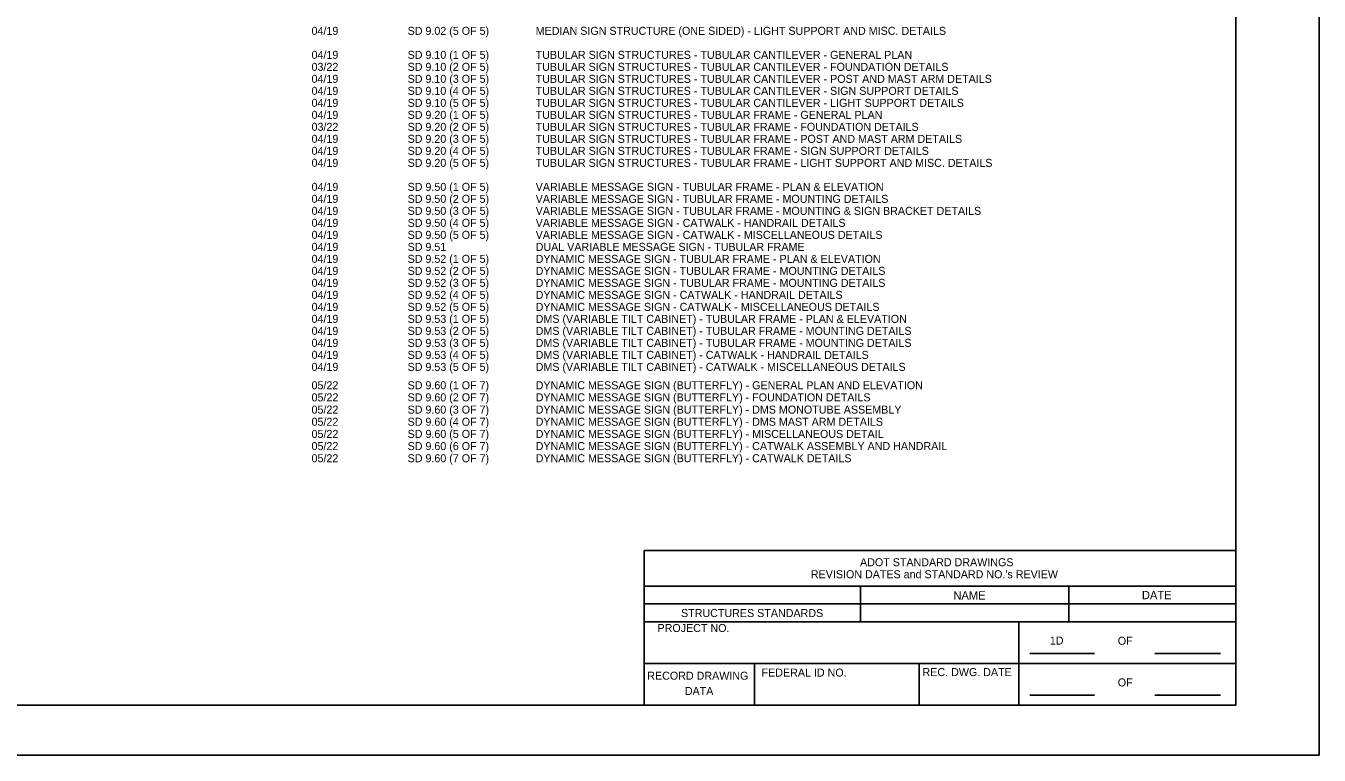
# Model space of a CAD drawing. Extents: x 0 to 2.83, y 0 to 1.83.
# Drawn here: x 1.218 to 2.833, y 0 to 0.912 of the extents above; entities that cross this region are included whole.
import ezdxf

# ---------------------------------------------------------------- set-up
doc = ezdxf.new("R2010")
doc.units = 0
doc.layers.add('Draft_Plan_Labels', color=7, linetype='Continuous')
doc.layers.add('Draft_Sheet', color=7, linetype='Continuous')

msp = doc.modelspace()

# ---------------------------------------------------------------- linework, layer by layer
at = {"layer": 'Draft_Sheet'}
for p, q in [((2.8333, 1.8333), (2.8333, 0)), ((2.7292, 0.2559), (1.99, 0.2559)), ((1.99, 0.2559), (1.99, 0.0625)), ((2.7292, 0.2559), (2.7292, 0.0625)), ((2.7292, 0.2113), (1.99, 0.2113)), ((2.2604, 0.1667), (2.2604, 0.2113)), ((2.5208, 0.1667), (2.5208, 0.2113)), ((2.7292, 0.189), (1.99, 0.189)), ((2.7292, 0.1667), (1.99, 0.1667)), ((2.4581, 0.0625), (2.4581, 0.1667)), ((2.7292, 0.1146), (1.99, 0.1146)), ((2.1281, 0.0625), (2.1281, 0.1146)), ((2.3335, 0.0625), (2.3335, 0.1146)), ((2.5527, 0.1272), (2.4718, 0.1272)), ((2.6281, 0.127), (2.7102, 0.127)), ((2.5527, 0.0751), (2.4718, 0.0751)), ((2.6281, 0.0749), (2.7102, 0.0749)), ((2.8333, 0), (0, 0))]:
    msp.add_line(p, q, dxfattribs=at)
msp.add_lwpolyline([(2.7292, 1.7708), (0.1042, 1.7708), (0.1042, 0.0625), (2.7292, 0.0625)], close=True, dxfattribs=at)

# ---------------------------------------------------------------- texts
at = {"layer": 'Draft_Plan_Labels'}
for s, height, p in [('04/19       ', 0.01, (1.5746, 0.9003)), ('SD 9.02 (5 OF 5)       ', 0.01, (1.6946, 0.9003)), ('MEDIAN SIGN STRUCTURE (ONE SIDED) - LIGHT SUPPORT AND MISC. DETAILS', 0.01, (1.8546, 0.9003)), ('04/19       ', 0.01, (1.5746, 0.8703)), ('SD 9.10 (1 OF 5)       ', 0.01, (1.6946, 0.8703)), ('TUBULAR SIGN STRUCTURES - TUBULAR CANTILEVER - GENERAL PLAN', 0.01, (1.8546, 0.8703)), ('03/22       ', 0.01, (1.5746, 0.8553)), ('SD 9.10 (2 OF 5)       ', 0.01, (1.6946, 0.8553)), ('TUBULAR SIGN STRUCTURES - TUBULAR CANTILEVER - FOUNDATION DETAILS', 0.01, (1.8546, 0.8553)), ('04/19       ', 0.01, (1.5746, 0.8403)), ('SD 9.10 (3 OF 5)       ', 0.01, (1.6946, 0.8403)), ('TUBULAR SIGN STRUCTURES - TUBULAR CANTILEVER - POST AND MAST ARM DETAILS', 0.01, (1.8546, 0.8403)), ('04/19       ', 0.01, (1.5746, 0.8253)), ('SD 9.10 (4 OF 5)       ', 0.01, (1.6946, 0.8253)), ('TUBULAR SIGN STRUCTURES - TUBULAR CANTILEVER - SIGN SUPPORT DETAILS', 0.01, (1.8546, 0.8253)), ('04/19       ', 0.01, (1.5746, 0.8103)), ('SD 9.10 (5 OF 5)       ', 0.01, (1.6946, 0.8103)), ('TUBULAR SIGN STRUCTURES - TUBULAR CANTILEVER - LIGHT SUPPORT DETAILS', 0.01, (1.8546, 0.8103)), ('04/19       ', 0.01, (1.5746, 0.7953)), ('SD 9.20 (1 OF 5)       ', 0.01, (1.6946, 0.7953)), ('TUBULAR SIGN STRUCTURES - TUBULAR FRAME - GENERAL PLAN', 0.01, (1.8546, 0.7953)), ('03/22     ', 0.01, (1.5746, 0.7803)), ('04/19       ', 0.01, (1.5746, 0.7653)), ('SD 9.20 (2 OF 5)       ', 0.01, (1.6946, 0.7803)), ('SD 9.20 (3 OF 5)       ', 0.01, (1.6946, 0.7653)), ('TUBULAR SIGN STRUCTURES - TUBULAR FRAME - FOUNDATION DETAILS', 0.01, (1.8546, 0.7803)), ('04/19       ', 0.01, (1.5746, 0.7503)), ('SD 9.20 (4 OF 5)       ', 0.01, (1.6946, 0.7503)), ('TUBULAR SIGN STRUCTURES - TUBULAR FRAME - POST AND MAST ARM DETAILS', 0.01, (1.8546, 0.7653)), ('TUBULAR SIGN STRUCTURES - TUBULAR FRAME - SIGN SUPPORT DETAILS', 0.01, (1.8546, 0.7503)), ('04/19       ', 0.01, (1.5746, 0.7353)), ('SD 9.20 (5 OF 5)       ', 0.01, (1.6946, 0.7353)), ('TUBULAR SIGN STRUCTURES - TUBULAR FRAME - LIGHT SUPPORT AND MISC. DETAILS', 0.01, (1.8546, 0.7353)), ('04/19       ', 0.01, (1.5746, 0.7053)), ('SD 9.50 (1 OF 5)       ', 0.01, (1.6946, 0.7053)), ('VARIABLE MESSAGE SIGN - TUBULAR FRAME - PLAN & ELEVATION', 0.01, (1.8546, 0.7053)), ('04/19       ', 0.01, (1.5746, 0.6903)), ('SD 9.50 (2 OF 5)       ', 0.01, (1.6946, 0.6903)), ('VARIABLE MESSAGE SIGN - TUBULAR FRAME - MOUNTING DETAILS', 0.01, (1.8546, 0.6903)), ('04/19       ', 0.01, (1.5746, 0.6753)), ('SD 9.50 (3 OF 5)       ', 0.01, (1.6946, 0.6753)), ('VARIABLE MESSAGE SIGN - TUBULAR FRAME - MOUNTING & SIGN BRACKET DETAILS', 0.01, (1.8546, 0.6753)), ('04/19       ', 0.01, (1.5746, 0.6603)), ('SD 9.50 (4 OF 5)       ', 0.01, (1.6946, 0.6603)), ('VARIABLE MESSAGE SIGN - CATWALK - HANDRAIL DETAILS', 0.01, (1.8546, 0.6603)), ('04/19       ', 0.01, (1.5746, 0.6453)), ('SD 9.50 (5 OF 5)       ', 0.01, (1.6946, 0.6453)), ('VARIABLE MESSAGE SIGN - CATWALK - MISCELLANEOUS DETAILS', 0.01, (1.8546, 0.6453)), ('04/19       ', 0.01, (1.5746, 0.6303)), ('SD 9.51                ', 0.01, (1.6946, 0.6303)), ('DUAL VARIABLE MESSAGE SIGN - TUBULAR FRAME', 0.01, (1.8546, 0.6303)), ('04/19       ', 0.01, (1.5746, 0.6153)), ('SD 9.52 (1 OF 5)       ', 0.01, (1.6946, 0.6153)), ('DYNAMIC MESSAGE SIGN - TUBULAR FRAME - PLAN & ELEVATION', 0.01, (1.8546, 0.6153)), ('04/19       ', 0.01, (1.5746, 0.6003)), ('SD 9.52 (2 OF 5)       ', 0.01, (1.6946, 0.6003)), ('DYNAMIC MESSAGE SIGN - TUBULAR FRAME - MOUNTING DETAILS', 0.01, (1.8546, 0.6003)), ('04/19       ', 0.01, (1.5746, 0.5853)), ('SD 9.52 (3 OF 5)       ', 0.01, (1.6946, 0.5853)), ('DYNAMIC MESSAGE SIGN - TUBULAR FRAME - MOUNTING DETAILS', 0.01, (1.8546, 0.5853)), ('04/19       ', 0.01, (1.5746, 0.5703)), ('04/19       ', 0.01, (1.5746, 0.5553)), ('SD 9.52 (4 OF 5)       ', 0.01, (1.6946, 0.5703)), ('SD 9.52 (5 OF 5)       ', 0.01, (1.6946, 0.5553)), ('DYNAMIC MESSAGE SIGN - CATWALK - HANDRAIL DETAILS', 0.01, (1.8546, 0.5703)), ('04/19       ', 0.01, (1.5746, 0.5403)), ('SD 9.53 (1 OF 5)       ', 0.01, (1.6946, 0.5403)), ('DYNAMIC MESSAGE SIGN - CATWALK - MISCELLANEOUS DETAILS', 0.01, (1.8546, 0.5553)), ('DMS (VARIABLE TILT CABINET) - TUBULAR FRAME - PLAN & ELEVATION', 0.01, (1.8546, 0.5403)), ('04/19       ', 0.01, (1.5746, 0.5253)), ('SD 9.53 (2 OF 5)       ', 0.01, (1.6946, 0.5253)), ('DMS (VARIABLE TILT CABINET) - TUBULAR FRAME - MOUNTING DETAILS', 0.01, (1.8546, 0.5253)), ('04/19       ', 0.01, (1.5746, 0.5103)), ('SD 9.53 (3 OF 5)       ', 0.01, (1.6946, 0.5103)), ('DMS (VARIABLE TILT CABINET) - TUBULAR FRAME - MOUNTING DETAILS', 0.01, (1.8546, 0.5103)), ('04/19       ', 0.01, (1.5746, 0.4953)), ('SD 9.53 (4 OF 5)       ', 0.01, (1.6946, 0.4953)), ('DMS (VARIABLE TILT CABINET) - CATWALK - HANDRAIL DETAILS', 0.01, (1.8546, 0.4953)), ('04/19       ', 0.01, (1.5746, 0.4803)), ('SD 9.53 (5 OF 5)       ', 0.01, (1.6946, 0.4803)), ('DMS (VARIABLE TILT CABINET) - CATWALK - MISCELLANEOUS DETAILS', 0.01, (1.8546, 0.4803)), ('05/22       ', 0.01, (1.5746, 0.4573)), ('05/22       ', 0.01, (1.5746, 0.4422)), ('SD 9.60 (1 OF 7)       ', 0.01, (1.6946, 0.4573)), ('SD 9.60 (2 OF 7)       ', 0.01, (1.6946, 0.4422)), ('DYNAMIC MESSAGE SIGN (BUTTERFLY) - GENERAL PLAN AND ELEVATION', 0.01, (1.8546, 0.4573)), ('DYNAMIC MESSAGE SIGN (BUTTERFLY) - FOUNDATION DETAILS', 0.01, (1.8546, 0.4422)), ('05/22       ', 0.01, (1.5746, 0.4269)), ('SD 9.60 (3 OF 7)       ', 0.01, (1.6946, 0.4269)), ('DYNAMIC MESSAGE SIGN (BUTTERFLY) - DMS MONOTUBE ASSEMBLY', 0.01, (1.8546, 0.4269)), ('05/22       ', 0.01, (1.5746, 0.4117)), ('SD 9.60 (4 OF 7)       ', 0.01, (1.6946, 0.4117)), ('DYNAMIC MESSAGE SIGN (BUTTERFLY) - DMS MAST ARM DETAILS', 0.01, (1.8546, 0.4117)), ('05/22       ', 0.01, (1.5746, 0.3965)), ('SD 9.60 (5 OF 7)       ', 0.01, (1.6946, 0.3965)), ('DYNAMIC MESSAGE SIGN (BUTTERFLY) - MISCELLANEOUS DETAIL', 0.01, (1.8546, 0.3965)), ('05/22       ', 0.01, (1.5746, 0.3813)), ('SD 9.60 (6 OF 7)       ', 0.01, (1.6946, 0.3813)), ('DYNAMIC MESSAGE SIGN (BUTTERFLY) - CATWALK ASSEMBLY AND HANDRAIL', 0.01, (1.8546, 0.3813)), ('05/22       ', 0.01, (1.5746, 0.3661)), ('SD 9.60 (7 OF 7)       ', 0.01, (1.6946, 0.3661)), ('DYNAMIC MESSAGE SIGN (BUTTERFLY) - CATWALK DETAILS', 0.01, (1.8546, 0.3661)), ('ADOT STANDARD DRAWINGS', 0.01, (2.2598, 0.2361)), ("REVISION DATES and STANDARD NO.'s REVIEW", 0.01, (2.1984, 0.2211)), ('NAME', 0.01042, (2.3764, 0.1945)), ('DATE', 0.01042, (2.6119, 0.1949)), ('STRUCTURES STANDARDS', 0.01, (2.0362, 0.1726)), ('PROJECT NO.', 0.01, (2.0068, 0.1539)), ('1D   ', 0.01, (2.4969, 0.1382)), ('OF', 0.01, (2.5818, 0.138)), ('RECORD DRAWING', 0.01, (1.994, 0.0943)), ('FEDERAL ID NO.', 0.01, (2.1368, 0.0982)), ('REC. DWG. DATE', 0.01, (2.3379, 0.0988)), ('DATA', 0.01, (2.0409, 0.0752)), ('OF', 0.01, (2.5818, 0.0859))]:
    msp.add_text(s, height=height, dxfattribs=at).set_placement(p)

doc.saveas('drawing.dxf')
